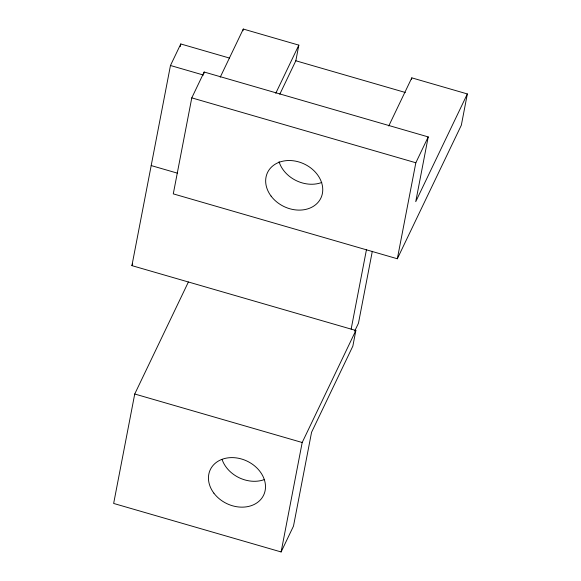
<?xml version="1.0" encoding="UTF-8"?>
<svg xmlns="http://www.w3.org/2000/svg" width="581" height="581" viewBox="0 0 581 581"><rect width="100%" height="100%" fill="white"/><g stroke="black" fill="none" stroke-linecap="round" stroke-linejoin="round"><path stroke-width="0.87" d="M188.397 281.988L134.734 394.005L113.651 503.451L281.11 551.95L293.492 526.103L311.561 432.293L352.849 346.123L355.855 330.487L131.916 265.633L170.465 65.5L180.785 43.96L229.451 58.056M180.277 46.633L180.785 43.96M467.349 93.94L415.749 201.643L428.219 136.913L204.163 72.022L191.781 97.869L173.283 193.872L397.339 258.763L461.329 125.213L467.349 93.94L411.806 77.854L388.74 125.997M203.822 73.794L204.163 72.022M242.96 30.786L243.294 29.05L298.837 45.136L295.831 60.773L279.802 94.224M281.11 551.95L302.193 442.504L355.855 330.487M351.149 329.129L366.502 249.431M372.312 251.297L358.462 323.225L354.635 331.199M411.471 79.59L411.806 77.854M397.339 258.763L415.836 162.76L428.219 136.913M220.228 77.193L243.294 29.05M131.916 265.633L132.679 264.035M275.772 93.28L298.837 45.136M295.831 60.773L405.32 92.481M170.465 65.5L203.488 75.065M191.781 97.869L415.836 162.76M151.191 165.57L177.292 173.123M134.734 394.005L302.193 442.504M264.558 479.492A29.551 23.538 25.6 0 1 222.109 459.564M321.794 182.441A29.573 23.56 25.6 0 1 279.054 161.692M213.873 493.153A29.551 23.538 25.6 0 0 263.019 496.312A29.551 23.538 25.6 0 0 234.041 457.675A29.551 23.538 25.6 0 0 213.873 493.153M271.08 196.095A29.573 23.56 25.6 0 0 320.269 199.254A29.573 23.56 25.6 0 0 291.263 160.588A29.573 23.56 25.6 0 0 271.08 196.095"/></g></svg>
